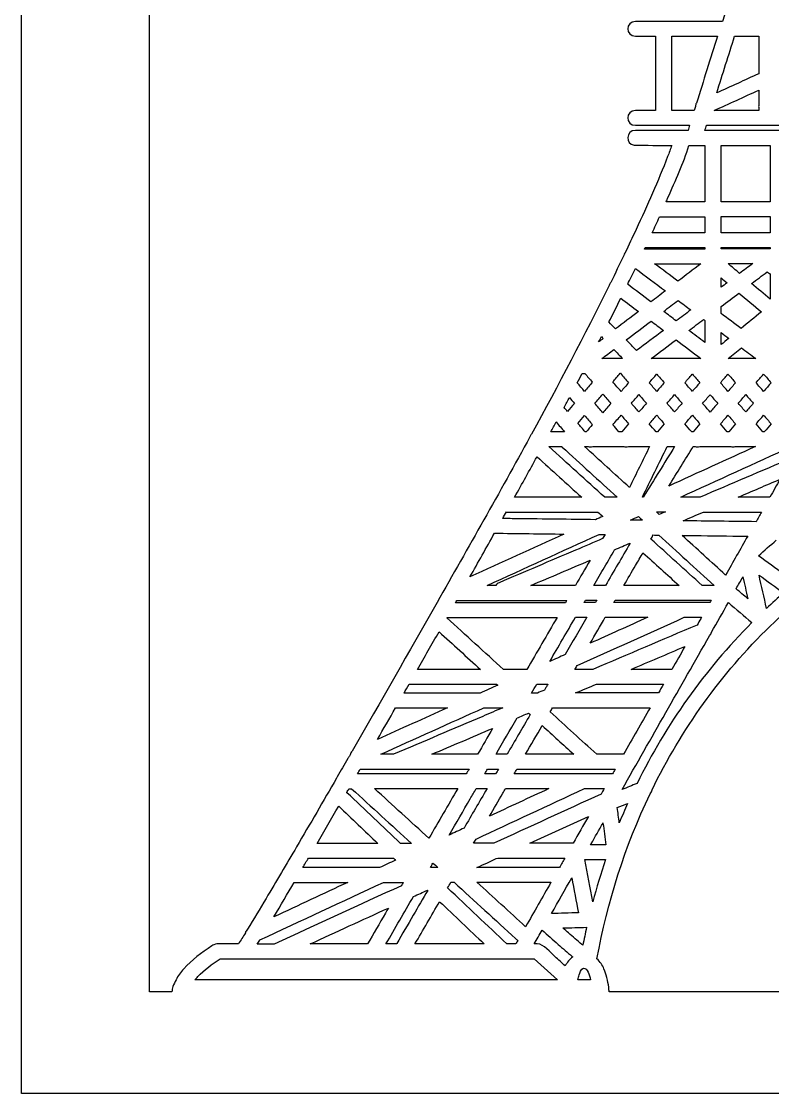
# Model space of a CAD drawing. Extents: x 385.5 to 423.8, y 888.2 to 956.4.
# Drawn here: x 385.51 to 397.37, y 888.18 to 905.11 of the extents above; entities that cross this region are included whole.
import ezdxf

# ---------------------------------------------------------------- set-up
doc = ezdxf.new("R2010")
doc.units = 0
doc.layers.add('Plan_1', color=7, linetype='CONTINUOUS')

msp = doc.modelspace()

# ---------------------------------------------------------------- linework, layer by layer
at = {"layer": 'Plan_1', "color": 7}
for p, q in [((385.51022, 888.181845), (385.51022, 956.445755)), ((387.52896, 889.787515), (387.52896, 954.839255)), ((396.57389, 905.108715), (395.20389, 905.108715)), ((395.20389, 904.875645), (395.51958, 904.875645)), ((395.51958, 904.875645), (395.51958, 903.701695)), ((395.77523, 903.701705), (395.77523, 904.875655)), ((395.77523, 904.875655), (396.49763, 904.875655)), ((396.76669, 904.875405), (397.14737, 904.875405)), ((397.14737, 904.875405), (397.14737, 904.283335)), ((397.14737, 904.875405), (397.14737, 904.875405)), ((397.14737, 904.023685), (397.14737, 903.782765)), ((396.16358, 903.817755), (396.16402, 903.817505)), ((397.14737, 903.752165), (397.14737, 903.702465)), ((395.51958, 903.701695), (395.20389, 903.701695)), ((396.12722, 903.701705), (395.77523, 903.701705)), ((396.44418, 903.702465), (396.44418, 903.702485)), ((396.94591, 903.702465), (396.44418, 903.702465)), ((397.14737, 903.702465), (396.94591, 903.702465)), ((395.20389, 903.468945), (396.05635, 903.468945)), ((396.32261, 903.469735), (396.32267, 903.469735)), ((396.32267, 903.469735), (398.0396, 903.469735)), ((396.03115, 903.388345), (395.2039, 903.388345)), ((396.94586, 903.389135), (396.29741, 903.389135)), ((398.0327, 903.389135), (396.94586, 903.389135)), ((396.04257, 903.150595), (396.04254, 903.150555)), ((396.04254, 903.150555), (396.29535, 903.150555)), ((396.29535, 903.150555), (396.29535, 902.259375)), ((396.55369, 903.152255), (397.32698, 903.152255)), ((396.55369, 903.139655), (396.55369, 903.152255)), ((396.55369, 903.152255), (396.55369, 903.152255)), ((396.55369, 902.261075), (396.55369, 903.139655)), ((397.32698, 903.152255), (397.32698, 902.261075)), ((396.29535, 902.259375), (395.68413, 902.259375)), ((396.89541, 902.261075), (396.55369, 902.261075)), ((397.32698, 902.261075), (396.89541, 902.261075)), ((395.58103, 902.026305), (396.29535, 902.026305)), ((395.58103, 902.026305), (395.58103, 902.026305)), ((396.29535, 902.026305), (396.29535, 901.771735)), ((396.55369, 902.027985), (397.32698, 902.027985)), ((396.55369, 901.773435), (396.55369, 902.027985)), ((396.55369, 902.027985), (396.55369, 902.027985)), ((397.32698, 902.027985), (397.32698, 901.773435)), ((396.29535, 901.771735), (395.46513, 901.771735)), ((396.83557, 901.773435), (396.55369, 901.773435)), ((397.32698, 901.773435), (396.83557, 901.773435)), ((395.35732, 901.539315), (395.35734, 901.539315)), ((395.35734, 901.539315), (396.29535, 901.539315)), ((396.29535, 901.539315), (396.29535, 901.515515)), ((396.55369, 901.541055), (397.32698, 901.541055)), ((396.55369, 901.517255), (396.55369, 901.541055)), ((396.55369, 901.541055), (396.55369, 901.541055)), ((397.32698, 901.541055), (397.32698, 901.517255)), ((395.01746, 901.413425), (395.01789, 901.413985)), ((396.29535, 901.515515), (395.34622, 901.515515)), ((396.96175, 901.517255), (396.55369, 901.517255)), ((397.32698, 901.517255), (396.96175, 901.517255)), ((395.20037, 901.209285), (395.20037, 901.209285)), ((395.50401, 901.283765), (396.23417, 901.283765)), ((395.50401, 901.283765), (395.50401, 901.283765)), ((396.66318, 901.284805), (397.052, 901.284805)), ((396.66318, 901.284805), (396.66318, 901.284805)), ((396.5541, 900.911585), (396.5541, 901.058915)), ((396.5541, 901.058915), (396.5541, 901.058885)), ((396.84605, 901.130825), (396.84605, 901.130825)), ((396.84605, 901.130825), (396.84605, 901.130825)), ((396.84626, 901.130655), (396.84626, 901.130655)), ((397.32658, 901.121505), (397.32657, 901.121465)), ((397.32657, 901.121465), (397.32657, 900.725755)), ((395.87272, 901.007485), (395.87228, 901.007485)), ((394.97025, 900.738335), (394.97025, 900.738335)), ((395.87406, 900.704635), (395.87406, 900.704635)), ((396.83578, 900.821195), (396.83578, 900.821195)), ((396.5541, 900.497425), (396.5541, 900.610735)), ((395.44844, 900.378985), (395.44844, 900.378985)), ((396.29532, 900.388505), (396.29535, 900.388535)), ((396.29535, 900.388535), (396.29535, 900.040435)), ((396.55369, 900.195915), (396.55369, 900.195935)), ((396.55369, 900.006735), (396.55369, 900.195915)), ((394.66419, 900.132405), (394.66419, 900.132405)), ((395.84324, 900.079575), (395.84365, 900.079575)), ((394.86032, 899.929505), (394.86032, 899.929505)), ((394.9985, 899.785925), (394.67297, 899.785925)), ((396.23288, 899.785575), (395.45058, 899.785575)), ((397.04984, 899.786255), (396.66702, 899.786255)), ((396.66702, 899.786255), (396.66704, 899.786255)), ((397.09904, 899.786255), (397.04984, 899.786255)), ((394.3607, 899.551805), (394.36076, 899.551805)), ((394.36076, 899.551805), (394.40176, 899.551805)), ((394.95907, 899.553155), (394.96407, 899.553155)), ((394.96407, 899.553155), (394.96379, 899.553155)), ((395.53396, 899.537835), (395.53696, 899.541835)), ((395.53696, 899.541835), (395.53697, 899.541925)), ((396.09643, 899.537835), (396.09943, 899.541835)), ((396.09943, 899.541835), (396.09944, 899.541925)), ((396.6584, 899.537425), (396.65888, 899.537505)), ((396.65888, 899.537505), (396.66188, 899.541505)), ((397.22089, 899.537505), (397.22389, 899.541505)), ((397.22389, 899.541505), (397.2239, 899.541585)), ((395.98066, 899.404295), (395.98066, 899.404295)), ((395.98066, 899.404295), (395.98066, 899.404295)), ((395.98094, 899.404455), (395.98094, 899.404455)), ((394.15797, 899.171645), (394.158, 899.171725)), ((394.68409, 899.226135), (394.68409, 899.226135)), ((395.25594, 899.216605), (395.25594, 899.216605)), ((395.81885, 899.217325), (395.81885, 899.217325)), ((396.38047, 899.215275), (396.38047, 899.215275)), ((396.9429, 899.216955), (396.9429, 899.216955)), ((394.39796, 898.887555), (394.39794, 898.887555)), ((394.9753, 898.892355), (394.97537, 898.892355)), ((395.53756, 898.892535), (395.53754, 898.892535)), ((396.09999, 898.892535), (396.09998, 898.892535)), ((396.66202, 898.892535), (396.66202, 898.892535)), ((397.22441, 898.892695), (397.22437, 898.892695)), ((393.94879, 898.785175), (393.94882, 898.785175)), ((395.09434, 898.755225), (395.09385, 898.755225)), ((394.07067, 898.629305), (393.86409, 898.629305)), ((394.08397, 898.629305), (394.07067, 898.629305)), ((394.42316, 898.629615), (394.40906, 898.629615)), ((394.98603, 898.631045), (394.93853, 898.631045)), ((395.54853, 898.631375), (395.52713, 898.631375)), ((396.11098, 898.631375), (396.08918, 898.631375)), ((396.67299, 898.631375), (396.65159, 898.631375)), ((397.23546, 898.631375), (397.21326, 898.631375)), ((393.83508, 898.396555), (394.03696, 898.396555)), ((394.04696, 898.386555), (394.04682, 898.386685)), ((394.39884, 898.396555), (394.45574, 898.396555)), ((394.52804, 898.396555), (395.01815, 898.396555)), ((395.01776, 898.396555), (395.01776, 898.396555)), ((395.09085, 898.396555), (395.09086, 898.396555)), ((395.09086, 898.396555), (395.42365, 898.396555)), ((395.70424, 898.398635), (395.70463, 898.398605)), ((395.70463, 898.398605), (395.81967, 898.398605)), ((396.11437, 898.398605), (396.14307, 898.398605)), ((396.21576, 898.398605), (396.70551, 898.398605)), ((396.21577, 898.398605), (396.21576, 898.398605)), ((396.77781, 898.398605), (397.0969, 898.398605)), ((393.64814, 898.235955), (393.64814, 898.235955)), ((393.56, 897.596205), (393.29354, 897.596205)), ((394.35259, 897.596205), (393.56, 897.596205)), ((394.91293, 897.596555), (394.71662, 897.596555)), ((395.32606, 897.598345), (395.31156, 897.598345)), ((395.33206, 897.608845), (395.32606, 897.598345)), ((396.22049, 897.597945), (395.91593, 897.597945)), ((396.22049, 897.597945), (396.22049, 897.597945)), ((396.22067, 897.597705), (396.22067, 897.597705)), ((396.22067, 897.597705), (396.22067, 897.597705)), ((397.32314, 897.597945), (396.82185, 897.597945)), ((396.82185, 897.597945), (396.82185, 897.597945)), ((393.16432, 897.363765), (393.16438, 897.363495)), ((393.16438, 897.363495), (394.60965, 897.363495)), ((395.53177, 897.365875), (395.53182, 897.365875)), ((395.53182, 897.365875), (395.67427, 897.365875)), ((396.2765, 897.363105), (396.92665, 897.363105)), ((396.27652, 897.363105), (396.2765, 897.363105)), ((396.92665, 897.363105), (397.19141, 897.363105)), ((395.2478, 897.292635), (395.24783, 897.293035)), ((392.97659, 897.028655), (392.97659, 897.028675)), ((395.56949, 896.999725), (395.56949, 896.999725)), ((395.93817, 896.993895), (395.93817, 896.994295)), ((394.8731, 896.767325), (394.8731, 896.767325)), ((395.32011, 896.720025), (395.32011, 896.720025)), ((397.14495, 896.670825), (397.14495, 896.670825)), ((395.20321, 896.519645), (395.20321, 896.519645)), ((395.20321, 896.519645), (395.20321, 896.519645)), ((395.20336, 896.519605), (395.20336, 896.519605)), ((396.62468, 896.368125), (396.62427, 896.368125)), ((396.8972, 896.338585), (396.89717, 896.338575)), ((397.15203, 896.367865), (397.15203, 896.367865)), ((392.86029, 896.203835), (392.86025, 896.203825)), ((392.99717, 896.203835), (392.86029, 896.203835)), ((394.25511, 896.203495), (393.55021, 896.203495)), ((393.55021, 896.203495), (393.55021, 896.203495)), ((394.72818, 896.203475), (394.54636, 896.203475)), ((395.88982, 896.203125), (395.01899, 896.203125)), ((392.38081, 895.968355), (392.38123, 895.968355)), ((392.38123, 895.968355), (394.11992, 895.968355)), ((394.41079, 895.971095), (394.41081, 895.971095)), ((394.41081, 895.971095), (394.59217, 895.971095)), ((394.88337, 895.971095), (394.88345, 895.971095)), ((394.88345, 895.971095), (396.14693, 895.971095)), ((396.14693, 895.971095), (396.18713, 895.971095)), ((396.20423, 895.971095), (396.39714, 895.971095)), ((396.97547, 895.993565), (396.97504, 895.993225)), ((392.60662, 895.930955), (392.35981, 895.930955)), ((394.09852, 895.930955), (392.60662, 895.930955)), ((394.57077, 895.933695), (394.38939, 895.933695)), ((396.37614, 895.933695), (394.86157, 895.933695)), ((396.66783, 895.933645), (396.66784, 895.933625)), ((392.22465, 895.692055), (392.22765, 895.698055)), ((392.22765, 895.698055), (392.22808, 895.698195)), ((392.22808, 895.698195), (393.96336, 895.698195)), ((394.25379, 895.700885), (394.25379, 895.700875)), ((394.72599, 895.700925), (395.39622, 895.700925)), ((394.72599, 895.700925), (394.72599, 895.700925)), ((395.97155, 895.700925), (395.99335, 895.700925)), ((395.99335, 895.700925), (396.24402, 895.700925)), ((392.10105, 895.473925), (392.10105, 895.473925)), ((397.33405, 895.567065), (397.33339, 895.567175)), ((394.28145, 894.938075), (394.28158, 894.938025)), ((391.9757, 894.876445), (391.761, 894.876445)), ((392.75677, 894.876445), (391.9757, 894.876445)), ((393.48684, 894.876445), (393.1194, 894.876445)), ((394.53043, 894.879175), (394.24685, 894.879175)), ((394.53092, 894.879175), (394.53043, 894.879175)), ((395.77693, 894.879125), (395.13275, 894.879125)), ((395.13275, 894.879125), (395.13275, 894.879125)), ((391.62883, 894.643705), (391.62883, 894.643675)), ((391.62883, 894.643675), (393.01251, 894.643675)), ((393.64261, 894.645465), (393.64258, 894.645395)), ((393.64258, 894.645395), (393.81968, 894.645395)), ((394.58614, 894.646085), (395.38945, 894.646085)), ((395.38945, 894.646085), (395.64435, 894.646085)), ((391.76271, 894.503875), (391.54883, 894.503875)), ((392.7486, 894.503875), (391.76271, 894.503875)), ((393.65501, 894.505595), (393.56131, 894.505595)), ((395.56475, 894.506215), (394.25719, 894.506215)), ((394.25719, 894.506215), (394.25722, 894.506215)), ((391.41498, 894.270725), (392.23235, 894.270725)), ((391.41498, 894.270725), (391.41498, 894.270725)), ((392.80814, 894.272775), (393.10923, 894.272775)), ((393.89366, 894.273115), (395.1687, 894.273115)), ((393.89369, 894.273095), (393.89366, 894.273115)), ((395.1687, 894.273115), (395.43261, 894.273115)), ((393.33335, 894.111815), (393.33338, 894.111825)), ((393.85576, 894.207625), (393.85576, 894.207625)), ((393.85576, 894.207625), (393.85576, 894.207625)), ((393.85599, 894.207795), (393.85599, 894.207795)), ((392.94708, 893.947475), (392.94708, 893.947475)), ((393.72984, 893.991345), (393.72984, 893.991345)), ((391.25119, 893.538475), (391.18059, 893.538475)), ((391.18059, 893.538475), (391.18063, 893.538465)), ((391.38462, 893.538475), (391.25119, 893.538475)), ((391.38509, 893.538775), (391.38462, 893.538475)), ((392.71013, 893.538465), (391.98683, 893.538465)), ((393.17468, 893.538455), (393.00057, 893.538455)), ((394.22683, 893.538445), (393.46547, 893.538445)), ((395.01513, 893.538815), (394.58954, 893.538815)), ((390.85766, 893.303665), (392.57497, 893.303665)), ((390.85771, 893.303665), (390.85766, 893.303665)), ((392.86584, 893.305365), (393.03906, 893.305365)), ((392.86588, 893.305365), (392.86584, 893.305365)), ((393.33077, 893.303695), (394.52197, 893.303695)), ((393.3308, 893.303695), (393.33077, 893.303695)), ((394.54207, 893.303695), (394.61907, 893.303695)), ((394.61907, 893.303695), (394.88383, 893.303695)), ((391.07366, 893.227465), (390.81361, 893.227465)), ((392.53087, 893.227465), (391.07366, 893.227465)), ((392.99456, 893.229165), (392.82178, 893.229165)), ((394.84023, 893.227495), (393.2863, 893.227495)), ((390.64859, 892.930395), (390.64359, 892.934395)), ((390.67869, 892.994295), (390.6789, 892.994695)), ((390.6789, 892.994695), (390.7221, 892.994695)), ((391.08346, 892.996375), (392.39576, 892.996375)), ((391.08346, 892.996375), (391.08346, 892.996375)), ((392.68742, 892.996375), (392.68745, 892.996375)), ((392.68745, 892.996375), (392.85943, 892.996375)), ((393.15021, 892.996395), (393.15024, 892.996435)), ((393.15024, 892.996435), (393.83333, 892.996435)), ((394.39495, 892.996375), (394.44285, 892.996375)), ((394.44285, 892.996375), (394.70804, 892.996375)), ((390.5172, 892.717365), (390.5172, 892.717365)), ((394.91514, 892.696215), (394.91509, 892.696255)), ((394.68947, 892.453005), (394.68922, 892.452975)), ((390.45172, 892.132075), (390.17542, 892.132075)), ((391.13524, 892.132075), (390.45172, 892.132075)), ((391.66485, 892.132135), (391.49163, 892.132135)), ((392.96594, 892.133755), (392.6477, 892.133755)), ((392.6863, 892.199755), (392.68621, 892.199795)), ((392.96638, 892.133755), (392.96594, 892.133755)), ((394.21746, 892.133815), (393.53435, 892.133815)), ((393.53435, 892.133815), (393.53435, 892.133815)), ((394.73452, 892.108275), (394.49346, 892.108275)), ((390.03941, 891.899365), (391.38205, 891.899365)), ((390.03942, 891.899335), (390.03941, 891.899365)), ((393.02708, 891.900695), (393.80894, 891.900695)), ((393.80894, 891.900695), (394.0857, 891.900695)), ((390.22722, 891.749285), (389.95132, 891.749285)), ((391.16221, 891.749285), (390.22722, 891.749285)), ((392.08355, 891.750685), (391.96465, 891.750685)), ((392.00565, 891.821785), (392.00565, 891.821785)), ((392.69946, 891.750295), (392.69946, 891.750675)), ((394.0002, 891.750295), (392.69946, 891.750295)), ((392.85344, 891.821375), (392.8534, 891.821395)), ((394.40054, 891.875235), (394.72944, 891.875235)), ((394.40054, 891.875235), (394.40054, 891.875235)), ((394.19521, 891.586035), (394.19521, 891.585985)), ((389.81526, 891.516545), (390.66302, 891.516545)), ((389.81526, 891.516545), (389.81526, 891.516545)), ((391.22417, 891.516505), (391.2242, 891.516545)), ((391.2242, 891.516545), (391.53904, 891.516545)), ((391.91839, 891.393015), (391.92239, 891.389015)), ((392.23667, 891.428365), (392.23665, 891.428745)), ((392.28885, 891.517845), (392.33755, 891.517845)), ((392.33755, 891.517845), (392.33759, 891.517895)), ((392.70027, 891.517895), (393.58655, 891.517895)), ((392.70027, 891.517895), (392.70027, 891.517895)), ((393.58655, 891.517895), (393.86755, 891.517895)), ((391.69722, 891.292135), (391.69854, 891.291965)), ((392.11004, 891.211315), (392.11004, 891.211315)), ((391.25503, 891.029335), (391.255, 891.028965)), ((393.87566, 891.023835), (393.87612, 891.024215)), ((393.72767, 890.762975), (393.7277, 890.762475)), ((394.05627, 890.796615), (394.05619, 890.796515)), ((394.14393, 890.717645), (394.14437, 890.718015)), ((388.93508, 890.543215), (388.63997, 890.543215)), ((389.49917, 890.541925), (389.23274, 890.541925)), ((389.27294, 890.606225), (389.27248, 890.606605)), ((390.92263, 890.544035), (390.06672, 890.544035)), ((390.97353, 890.544035), (390.92263, 890.544035)), ((391.42907, 890.544215), (391.26355, 890.544215)), ((391.43307, 890.550215), (391.42907, 890.544215)), ((392.8154, 890.543675), (391.72083, 890.543675)), ((393.19007, 890.543315), (393.17167, 890.543315)), ((393.31323, 890.543315), (393.19007, 890.543315)), ((393.65075, 890.544175), (393.60325, 890.544175)), ((388.64542, 890.309565), (391.04965, 890.309565)), ((391.07705, 890.309565), (392.43681, 890.309565)), ((392.43681, 890.309565), (393.09422, 890.309565)), ((393.13232, 890.309565), (393.38853, 890.309565)), ((393.42103, 890.309565), (393.60244, 890.309565)), ((393.60244, 890.309565), (393.97156, 889.976435)), ((394.20379, 890.346325), (394.21279, 890.339325)), ((394.38289, 890.159455), (394.38293, 890.159215)), ((388.24892, 889.976455), (388.24894, 889.976465)), ((393.97156, 889.976435), (388.24892, 889.976455)), ((394.29399, 889.976465), (394.29399, 889.978465)), ((394.49455, 889.976465), (394.29399, 889.976465)), ((387.88608, 889.787515), (387.52896, 889.787515)), ((387.88508, 889.789515), (387.88608, 889.787515)), ((414.55628, 889.787865), (394.78423, 889.787865)), ((423.77414, 888.181845), (385.51022, 888.181845))]:
    msp.add_line(p, q, dxfattribs=at)
for points in [[(397.15475, 906.846475), (396.99266, 906.341525), (396.73431, 905.614345), (396.57389, 905.108715)], [(395.20389, 905.108715), (395.03749, 905.108715), (395.03749, 904.875645), (395.20389, 904.875645)], [(396.49763, 904.875655), (396.38601, 904.523135), (396.27477, 904.170275), (396.16358, 903.817755)], [(396.48355, 903.979825), (396.57765, 904.278235), (396.67217, 904.576985), (396.76669, 904.875405)], [(397.14737, 904.283335), (396.92626, 904.182285), (396.7051, 904.080875), (396.48355, 903.979825)], [(396.44418, 903.702485), (396.6786, 903.809655), (396.91295, 903.916505), (397.14737, 904.023685)], [(396.14862, 903.768105), (396.14162, 903.745605), (396.13452, 903.723805), (396.12722, 903.701705)], [(396.16402, 903.817505), (396.15332, 903.802205), (396.14862, 903.785205), (396.14862, 903.768105)], [(397.14737, 903.782765), (397.14537, 903.772565), (397.14537, 903.761965), (397.14737, 903.752165)], [(395.20389, 903.701695), (395.03749, 903.701695), (395.03749, 903.468945), (395.20389, 903.468945)], [(396.05635, 903.468945), (396.04835, 903.442045), (396.03925, 903.415145), (396.03115, 903.388345)], [(396.29741, 903.389135), (396.30541, 903.416035), (396.31411, 903.442935), (396.32261, 903.469735)], [(395.2039, 903.388345), (395.0452, 903.388345), (395.03794, 903.172945), (395.1829, 903.153895)], [(395.1829, 903.153895), (395.38009, 903.152895), (395.57684, 903.151895), (395.77403, 903.150895)], [(395.77403, 903.150895), (395.75353, 903.092395), (395.73133, 903.034545), (395.70943, 902.977365)], [(395.71493, 902.328475), (395.8317, 902.595275), (395.96218, 902.870525), (396.04257, 903.150595)], [(395.70943, 902.977365), (395.56143, 902.586725), (395.38865, 902.203895), (395.21159, 901.823805)], [(395.68413, 902.259375), (395.69443, 902.282475), (395.70473, 902.305275), (395.71493, 902.328475)], [(395.46513, 901.771735), (395.50403, 901.856435), (395.54303, 901.941185), (395.58103, 902.026305)], [(395.21159, 901.823805), (395.15349, 901.699945), (395.09528, 901.575745), (395.03626, 901.452225)], [(395.34622, 901.515515), (395.34922, 901.523515), (395.35322, 901.531515), (395.35732, 901.539315)], [(395.01789, 901.413985), (394.94989, 901.271735), (394.88103, 901.129865), (394.81086, 900.988305)], [(395.03626, 901.452225), (395.02726, 901.440325), (395.02086, 901.427025), (395.01746, 901.413425)], [(395.07891, 900.958505), (395.11991, 901.042205), (395.16011, 901.125235), (395.20037, 901.209285)], [(395.20037, 901.209285), (395.35775, 901.090835), (395.5156, 900.972435), (395.67342, 900.854375)], [(395.87228, 901.007485), (395.74956, 901.099385), (395.62676, 901.191565), (395.50401, 901.283765)], [(396.23417, 901.283765), (396.11355, 901.191565), (395.99289, 901.099335), (395.87272, 901.007485)], [(396.84626, 901.130655), (396.78556, 901.181755), (396.72477, 901.233415), (396.66318, 901.284805)], [(397.052, 901.284805), (396.9836, 901.233505), (396.91486, 901.182175), (396.84626, 901.130655)], [(396.5541, 901.058885), (396.5849, 901.032985), (396.6161, 901.006785), (396.6465, 900.980985)], [(397.03529, 900.971105), (397.11699, 901.032005), (397.19823, 901.092925), (397.27998, 901.153805)], [(397.27998, 901.153805), (397.29538, 901.142905), (397.31068, 901.132405), (397.32658, 901.121505)], [(394.78736, 900.940705), (394.39684, 900.149535), (393.98408, 899.366905), (393.55895, 898.590095)], [(394.81086, 900.988305), (394.79896, 900.974005), (394.79026, 900.957305), (394.78736, 900.940705)], [(395.44677, 900.680835), (395.324, 900.773335), (395.20163, 900.865915), (395.07891, 900.958505)], [(395.67342, 900.854375), (395.59772, 900.796475), (395.52245, 900.738705), (395.44677, 900.680835)], [(396.6465, 900.980985), (396.6157, 900.957885), (396.5845, 900.934785), (396.5541, 900.911585)], [(397.32657, 900.725755), (397.22947, 900.807455), (397.13239, 900.889425), (397.03529, 900.971105)], [(394.7821, 900.364055), (394.8453, 900.488455), (394.90814, 900.613235), (394.97025, 900.738335)], [(394.97025, 900.738335), (395.06265, 900.668235), (395.15544, 900.598465), (395.24783, 900.528725)], [(395.64692, 900.530775), (395.72222, 900.588975), (395.79833, 900.647115), (395.87406, 900.704635)], [(395.87406, 900.704635), (395.94116, 900.654335), (396.00832, 900.603905), (396.0755, 900.553555)], [(396.5541, 900.610735), (396.6478, 900.680835), (396.74231, 900.751295), (396.83578, 900.821195)], [(396.83578, 900.821195), (396.95376, 900.721895), (397.07172, 900.622615), (397.18973, 900.523285)], [(395.24783, 900.528725), (395.12807, 900.436825), (395.00787, 900.345325), (394.88813, 900.253455)], [(395.84455, 900.381385), (395.77865, 900.431085), (395.71238, 900.481085), (395.64692, 900.530775)], [(396.0755, 900.553555), (395.9985, 900.496055), (395.92193, 900.438885), (395.84455, 900.381385)], [(397.18973, 900.523285), (397.08236, 900.435885), (396.97503, 900.349075), (396.86809, 900.261955)], [(394.88813, 900.253455), (394.85303, 900.290555), (394.81763, 900.327255), (394.7821, 900.364055)], [(395.05666, 900.079575), (395.18714, 900.179275), (395.31753, 900.279325), (395.44844, 900.378985)], [(395.44844, 900.378985), (395.51344, 900.329685), (395.57892, 900.280285), (395.64393, 900.231005)], [(396.04514, 900.229585), (396.12214, 900.287485), (396.19953, 900.344935), (396.27652, 900.402805)], [(396.27652, 900.402805), (396.28252, 900.397805), (396.28942, 900.392805), (396.29532, 900.388505)], [(396.86809, 900.261955), (396.76332, 900.340155), (396.65896, 900.418825), (396.5541, 900.497425)], [(395.64393, 900.231005), (395.5019, 900.124825), (395.3595, 900.018675), (395.21747, 899.912155)], [(396.29535, 900.040435), (396.21195, 900.103735), (396.12852, 900.166675), (396.04514, 900.229585)], [(396.55369, 900.195935), (396.59389, 900.165935), (396.63459, 900.135335), (396.67474, 900.105035)], [(394.62079, 900.048605), (394.63539, 900.076505), (394.64939, 900.104405), (394.66419, 900.132405)], [(394.69179, 900.103405), (394.66789, 900.085305), (394.64429, 900.066905), (394.62079, 900.048605)], [(394.66419, 900.132405), (394.67319, 900.122405), (394.68249, 900.112805), (394.69179, 900.103405)], [(395.21747, 899.912155), (395.16407, 899.967955), (395.11009, 900.023735), (395.05666, 900.079575)], [(395.45058, 899.785575), (395.58147, 899.883575), (395.7123, 899.981575), (395.84324, 900.079575)], [(395.84365, 900.079575), (395.97371, 899.981575), (396.10328, 899.883555), (396.23288, 899.785575)], [(396.67474, 900.105035), (396.63454, 900.072335), (396.59394, 900.039335), (396.55369, 900.006735)], [(394.67297, 899.785925), (394.73547, 899.833925), (394.79786, 899.881525), (394.86032, 899.929505)], [(394.86032, 899.929505), (394.90652, 899.881505), (394.95232, 899.833905), (394.9985, 899.785925)], [(396.66704, 899.786255), (396.73634, 899.842455), (396.80521, 899.898555), (396.87448, 899.955045)], [(396.87448, 899.955045), (396.94928, 899.898545), (397.02419, 899.842725), (397.09904, 899.786255)], [(394.2829, 899.405175), (394.309, 899.454175), (394.3351, 899.502775), (394.3607, 899.551805)], [(394.40176, 899.551805), (394.44156, 899.505905), (394.48096, 899.460305), (394.52072, 899.414325)], [(394.84446, 899.417385), (394.88256, 899.462685), (394.92056, 899.507885), (394.95907, 899.553155)], [(394.96379, 899.553155), (395.00699, 899.503455), (395.05019, 899.453755), (395.09343, 899.403755)], [(395.41888, 899.404455), (395.45738, 899.449055), (395.49548, 899.493255), (395.53396, 899.537835)], [(395.53697, 899.541925), (395.57677, 899.496325), (395.61617, 899.450425), (395.65619, 899.404295)], [(395.98094, 899.404455), (396.01944, 899.449055), (396.05794, 899.493255), (396.09643, 899.537835)], [(396.09944, 899.541925), (396.13924, 899.496325), (396.17894, 899.450425), (396.21836, 899.404455)], [(396.54335, 899.404045), (396.58185, 899.448645), (396.62035, 899.492845), (396.6584, 899.537425)], [(396.66188, 899.541505), (396.70168, 899.495905), (396.74098, 899.450005), (396.78079, 899.404045)], [(397.1054, 899.404125), (397.1439, 899.448725), (397.1824, 899.492925), (397.22089, 899.537505)], [(397.2239, 899.541585), (397.2637, 899.495985), (397.3035, 899.450085), (397.34312, 899.403945)], [(394.39795, 899.268705), (394.35945, 899.314305), (394.32095, 899.359605), (394.2829, 899.405175)], [(394.52072, 899.414325), (394.47962, 899.365625), (394.43902, 899.317325), (394.39795, 899.268705)], [(394.97494, 899.266985), (394.93124, 899.316985), (394.88764, 899.367355), (394.84446, 899.417385)], [(395.09343, 899.403755), (395.05373, 899.358555), (395.01393, 899.312755), (394.97494, 899.266985)], [(395.53738, 899.267655), (395.49808, 899.313255), (395.45828, 899.359155), (395.41888, 899.404455)], [(395.65619, 899.404295), (395.61689, 899.359095), (395.57709, 899.313195), (395.53738, 899.267655)], [(396.09944, 899.267655), (396.05974, 899.313155), (396.02044, 899.359055), (395.98094, 899.404455)], [(396.21836, 899.404455), (396.17856, 899.359155), (396.13876, 899.313255), (396.09944, 899.267655)], [(396.66188, 899.267225), (396.62248, 899.312825), (396.58268, 899.358725), (396.54335, 899.404045)], [(396.78079, 899.404045), (396.74139, 899.358745), (396.70169, 899.312845), (396.66188, 899.267225)], [(397.22437, 899.267305), (397.18457, 899.312905), (397.14517, 899.358805), (397.1054, 899.404125)], [(397.34312, 899.403945), (397.30342, 899.358745), (397.26402, 899.312845), (397.22437, 899.267305)], [(394.07407, 899.015795), (394.10187, 899.067895), (394.13017, 899.119925), (394.15797, 899.171645)], [(394.158, 899.171725), (394.1841, 899.140425), (394.2106, 899.109125), (394.2371, 899.078125)], [(394.55918, 899.078125), (394.60068, 899.127525), (394.64258, 899.176825), (394.68409, 899.226135)], [(394.68409, 899.226135), (394.72679, 899.176835), (394.76959, 899.127435), (394.8124, 899.078125)], [(395.13747, 899.079505), (395.17677, 899.125105), (395.21657, 899.170705), (395.25594, 899.216605)], [(395.25594, 899.216605), (395.29574, 899.171005), (395.33504, 899.125405), (395.37485, 899.079505)], [(395.69991, 899.080175), (395.73971, 899.125775), (395.77911, 899.171375), (395.81885, 899.217325)], [(395.81885, 899.217325), (395.85825, 899.171725), (395.89795, 899.126125), (395.93735, 899.080175)], [(396.26198, 899.078125), (396.30128, 899.123725), (396.34108, 899.169325), (396.38047, 899.215275)], [(396.38047, 899.215275), (396.42027, 899.169675), (396.45957, 899.124075), (396.49939, 899.078125)], [(396.82399, 899.079825), (396.86379, 899.125425), (396.90309, 899.171025), (396.9429, 899.216955)], [(396.9429, 899.216955), (396.9823, 899.171355), (397.022, 899.125755), (397.0614, 899.079825)], [(394.13017, 898.951195), (394.11137, 898.972995), (394.09257, 898.993995), (394.07407, 899.015795)], [(394.2371, 899.078125), (394.2016, 899.035925), (394.1657, 898.993725), (394.13017, 898.951195)], [(394.68409, 898.930125), (394.64259, 898.979525), (394.60069, 899.028825), (394.55918, 899.078125)], [(394.8124, 899.078125), (394.7701, 899.029125), (394.7268, 898.979425), (394.68409, 898.930125)], [(395.25594, 898.942685), (395.21654, 898.988285), (395.17674, 899.033885), (395.13747, 899.079505)], [(395.37485, 899.079505), (395.33505, 899.033905), (395.29575, 898.988305), (395.25594, 898.942685)], [(395.81885, 898.943405), (395.77905, 898.989005), (395.73975, 899.034605), (395.69991, 899.080175)], [(395.93735, 899.080175), (395.89795, 899.034575), (395.85825, 898.988975), (395.81885, 898.943405)], [(396.38047, 898.941335), (396.34107, 898.986935), (396.30127, 899.032535), (396.26198, 899.078125)], [(396.49939, 899.078125), (396.45959, 899.032525), (396.42029, 898.986925), (396.38047, 898.941335)], [(396.9429, 898.943035), (396.9031, 898.988635), (396.8638, 899.034235), (396.82399, 899.079825)], [(397.0614, 899.079825), (397.022, 899.034225), (396.9823, 898.988625), (396.9429, 898.943035)], [(394.29316, 898.763375), (394.32826, 898.804575), (394.36286, 898.846075), (394.39796, 898.887555)], [(394.39794, 898.887555), (394.43894, 898.838855), (394.47964, 898.790555), (394.52066, 898.742255)], [(394.84483, 898.741605), (394.88803, 898.792005), (394.93173, 898.841995), (394.9753, 898.892355)], [(394.97537, 898.892355), (395.01477, 898.846755), (395.05457, 898.800855), (395.09434, 898.755225)], [(395.41934, 898.755555), (395.45864, 898.801155), (395.49854, 898.846755), (395.53756, 898.892535)], [(395.53754, 898.892535), (395.57724, 898.846935), (395.61704, 898.801135), (395.65632, 898.755555)], [(395.98139, 898.755555), (396.02119, 898.801155), (396.06049, 898.846755), (396.09999, 898.892535)], [(396.09998, 898.892535), (396.13928, 898.847035), (396.17908, 898.801135), (396.21879, 898.755555)], [(396.5438, 898.755555), (396.5832, 898.801155), (396.6229, 898.846755), (396.66202, 898.892535)], [(396.66202, 898.892535), (396.70172, 898.847035), (396.74152, 898.801135), (396.78078, 898.755555)], [(397.10544, 898.755555), (397.14524, 898.801155), (397.18464, 898.846755), (397.22441, 898.892695)], [(397.22437, 898.892695), (397.26457, 898.846395), (397.30477, 898.799795), (397.34451, 898.753545)], [(393.86409, 898.629305), (393.89269, 898.681005), (393.92049, 898.733105), (393.94879, 898.785175)], [(393.94882, 898.785175), (393.99412, 898.733075), (394.03862, 898.681375), (394.08397, 898.629305)], [(394.40906, 898.629615), (394.37016, 898.674215), (394.33206, 898.718415), (394.29316, 898.763375)], [(394.52066, 898.742255), (394.48816, 898.704855), (394.45566, 898.667055), (394.42316, 898.629615)], [(394.93853, 898.631045), (394.90733, 898.668145), (394.87613, 898.704545), (394.84483, 898.741605)], [(395.09385, 898.755225), (395.05745, 898.714025), (395.02205, 898.672225), (394.98603, 898.631045)], [(395.52713, 898.631375), (395.49083, 898.672575), (395.45533, 898.714375), (395.41934, 898.755555)], [(395.65632, 898.755555), (395.62042, 898.714355), (395.58452, 898.672555), (395.54853, 898.631375)], [(396.08918, 898.631375), (396.05328, 898.672575), (396.01738, 898.714375), (395.98139, 898.755555)], [(396.21879, 898.755555), (396.18249, 898.714355), (396.14649, 898.672555), (396.11098, 898.631375)], [(396.65159, 898.631375), (396.61519, 898.672575), (396.57929, 898.714375), (396.5438, 898.755555)], [(396.78078, 898.755555), (396.74488, 898.714355), (396.70898, 898.672555), (396.67299, 898.631375)], [(397.21326, 898.631375), (397.17736, 898.672575), (397.14146, 898.714375), (397.10544, 898.755555)], [(397.34451, 898.753545), (397.30821, 898.712745), (397.27181, 898.671845), (397.23546, 898.631375)], [(393.53675, 898.549195), (393.05686, 897.672995), (392.56239, 896.802575), (392.06921, 895.933845)], [(393.55895, 898.590095), (393.54865, 898.577795), (393.54105, 898.564195), (393.53675, 898.549195)], [(394.71662, 897.596555), (394.42276, 897.863335), (394.12893, 898.130085), (393.83508, 898.396555)], [(394.03696, 898.396555), (394.03996, 898.393555), (394.04296, 898.389555), (394.04696, 898.386555)], [(394.04682, 898.386685), (394.3355, 898.123285), (394.62423, 897.859955), (394.91293, 897.596555)], [(395.10713, 897.750375), (394.87104, 897.965775), (394.63491, 898.181155), (394.39884, 898.396555)], [(394.45574, 898.396555), (394.47884, 898.388555), (394.50404, 898.387555), (394.52804, 898.396555)], [(395.01815, 898.396555), (395.04125, 898.388555), (395.06645, 898.387555), (395.09085, 898.396555)], [(395.42365, 898.396555), (395.31802, 898.181155), (395.21276, 897.965775), (395.10713, 897.750375)], [(395.31156, 897.598345), (395.44247, 897.865125), (395.57333, 898.131875), (395.70424, 898.398635)], [(395.81967, 898.398605), (395.65717, 898.135225), (395.49464, 897.871855), (395.33206, 897.608845)], [(397.0969, 898.398605), (396.64051, 898.190375), (396.18456, 897.982125), (395.72856, 897.773875)], [(395.72856, 897.773875), (395.85729, 897.982125), (395.98565, 898.190375), (396.11437, 898.398605)], [(395.91593, 897.597945), (396.50019, 897.864705), (397.08406, 898.131475), (397.66831, 898.397945)], [(396.14307, 898.398605), (396.16657, 898.390605), (396.19137, 898.389605), (396.21577, 898.398605)], [(396.70551, 898.398605), (396.72861, 898.390605), (396.75381, 898.389605), (396.77781, 898.398605)], [(393.29354, 897.596205), (393.41245, 897.809255), (393.53049, 898.022235), (393.64814, 898.235955)], [(393.64814, 898.235955), (393.88297, 898.022585), (394.11781, 897.809575), (394.35259, 897.596205)], [(397.67599, 898.218275), (397.19102, 898.011415), (396.70603, 897.804885), (396.22049, 897.597945)], [(396.82185, 897.597945), (397.04255, 897.691845), (397.26286, 897.786125), (397.48353, 897.880025)], [(397.48353, 897.880025), (397.43013, 897.786125), (397.3766, 897.691875), (397.32314, 897.597945)], [(393.10662, 897.260295), (393.12582, 897.294695), (393.14552, 897.329095), (393.16432, 897.363765)], [(394.60965, 897.363495), (394.63445, 897.340695), (394.65975, 897.317895), (394.68535, 897.295095)], [(395.57717, 897.324375), (395.56217, 897.338375), (395.54727, 897.352275), (395.53177, 897.365875)], [(395.67427, 897.365875), (395.64177, 897.351875), (395.60967, 897.338275), (395.57717, 897.324375)], [(395.95308, 897.225125), (396.06076, 897.271025), (396.16842, 897.317225), (396.27652, 897.363105)], [(397.19141, 897.363105), (397.16271, 897.312805), (397.13361, 897.261725), (397.10501, 897.211025)], [(393.344, 897.257295), (393.2649, 897.258295), (393.18526, 897.259295), (393.10662, 897.260295)], [(394.56986, 897.242395), (394.16137, 897.247395), (393.75247, 897.252395), (393.344, 897.257295)], [(394.68535, 897.295095), (394.64635, 897.277395), (394.60835, 897.259995), (394.56986, 897.242395)], [(395.12505, 897.236535), (395.16615, 897.254935), (395.20675, 897.273935), (395.2478, 897.292635)], [(395.31153, 897.234535), (395.24953, 897.235535), (395.18749, 897.235535), (395.12505, 897.236535)], [(395.24783, 897.293035), (395.26923, 897.273335), (395.29063, 897.253935), (395.31153, 897.234535)], [(397.10501, 897.211025), (396.7209, 897.215025), (396.33685, 897.220025), (395.95308, 897.225125)], [(392.58903, 896.337555), (392.71868, 896.567925), (392.84825, 896.797975), (392.97659, 897.028655)], [(394.07283, 897.015375), (393.57838, 896.789425), (393.0835, 896.563485), (392.58903, 896.337555)], [(392.86025, 896.203825), (393.44966, 896.472975), (394.03866, 896.742145), (394.62806, 897.010955)], [(392.97659, 897.028675), (393.34185, 897.024675), (393.70757, 897.019675), (394.07283, 897.015375)], [(394.62806, 897.010955), (394.65926, 897.010575), (394.69096, 897.010255), (394.72216, 897.009955)], [(394.72216, 897.009955), (394.70926, 896.987855), (394.69646, 896.966055), (394.68376, 896.943455)], [(395.44589, 896.936425), (395.45189, 896.946625), (395.45789, 896.956525), (395.46339, 896.966725)], [(395.46339, 896.966725), (395.47039, 896.978325), (395.47449, 896.989525), (395.47669, 897.000725)], [(395.47669, 897.000725), (395.50789, 897.000065), (395.53869, 897.000065), (395.56949, 896.999725)], [(395.56949, 896.999725), (395.86036, 896.734305), (396.15076, 896.468905), (396.44207, 896.203825)], [(395.93817, 896.994295), (396.20466, 896.991295), (396.47073, 896.988295), (396.73718, 896.984295)], [(396.62427, 896.368125), (396.39582, 896.576705), (396.16704, 896.785275), (395.93817, 896.993895)], [(396.97331, 896.981295), (396.85695, 896.777105), (396.74107, 896.572295), (396.62468, 896.368125)], [(396.73718, 896.984295), (396.81588, 896.983295), (396.895, 896.982295), (396.97331, 896.981295)], [(394.68376, 896.943455), (394.54188, 896.883255), (394.39957, 896.822445), (394.25769, 896.761895)], [(395.11774, 896.871815), (394.98771, 896.648925), (394.85811, 896.426395), (394.72818, 896.203475)], [(394.8731, 896.767325), (394.9548, 896.802425), (395.03604, 896.837125), (395.11774, 896.871815)], [(396.25304, 896.203845), (395.98411, 896.448025), (395.71526, 896.692245), (395.44589, 896.936425)], [(397.14495, 896.670825), (397.23595, 896.755525), (397.32919, 896.838465), (397.4241, 896.919405)], [(394.25769, 896.761895), (393.85561, 896.590435), (393.45353, 896.419245), (393.05147, 896.247435)], [(394.7153, 896.494775), (394.7679, 896.585975), (394.82052, 896.676495), (394.8731, 896.767325)], [(395.20336, 896.519605), (395.24226, 896.586305), (395.28126, 896.653325), (395.32011, 896.720025)], [(395.32011, 896.720025), (395.50999, 896.547825), (395.69991, 896.375675), (395.88982, 896.203125)], [(397.54817, 896.377685), (397.41388, 896.475285), (397.27952, 896.573025), (397.14495, 896.670825)], [(393.55021, 896.203495), (393.86245, 896.336545), (394.17469, 896.469595), (394.48649, 896.602995)], [(394.48649, 896.602995), (394.40949, 896.469595), (394.33207, 896.336895), (394.25511, 896.203495)], [(394.54636, 896.203475), (394.60286, 896.300475), (394.65888, 896.397775), (394.7153, 896.494775)], [(395.01899, 896.203125), (395.08059, 896.308875), (395.14161, 896.414265), (395.20336, 896.519605)], [(396.79067, 896.151085), (396.82617, 896.213385), (396.86167, 896.275965), (396.8972, 896.338585)], [(396.89717, 896.338575), (396.92327, 896.223575), (396.94887, 896.108575), (396.97547, 895.993565)], [(397.15203, 896.367865), (397.28166, 896.273665), (397.41126, 896.179695), (397.54085, 896.085425)], [(397.27095, 895.842475), (397.23115, 896.017695), (397.19185, 896.192605), (397.15203, 896.367865)], [(393.05147, 896.247435), (393.02497, 896.236535), (393.00787, 896.221235), (392.99717, 896.203835)], [(396.44207, 896.203825), (396.37917, 896.203825), (396.31631, 896.203825), (396.25304, 896.203845)], [(396.97504, 895.993225), (396.91344, 896.046025), (396.85185, 896.098355), (396.79067, 896.151085)], [(392.35981, 895.930955), (392.36681, 895.943155), (392.37391, 895.955755), (392.38081, 895.968355)], [(394.11992, 895.968355), (394.11292, 895.955755), (394.10532, 895.943555), (394.09852, 895.930955)], [(394.38939, 895.933695), (394.39639, 895.945995), (394.40399, 895.958495), (394.41079, 895.971095)], [(394.59217, 895.971095), (394.58517, 895.958495), (394.57757, 895.946295), (394.57077, 895.933695)], [(394.86157, 895.933695), (394.86857, 895.945995), (394.87617, 895.958495), (394.88337, 895.971095)], [(396.18713, 895.971095), (396.19313, 895.970755), (396.19863, 895.970755), (396.20423, 895.971095)], [(396.39714, 895.971095), (396.39014, 895.958495), (396.38304, 895.946295), (396.37614, 895.933695)], [(397.54085, 896.085425), (397.44935, 896.006125), (397.35906, 895.925145), (397.27095, 895.842475)], [(397.33339, 895.567175), (397.48008, 895.709425), (397.63193, 895.846245), (397.78849, 895.977915)], [(392.06921, 895.933845), (391.62482, 895.151545), (391.18041, 894.369595), (390.73131, 893.589345)], [(396.4014, 895.464425), (396.4903, 895.620945), (396.57892, 895.777125), (396.66783, 895.933645)], [(396.66784, 895.933625), (396.79103, 895.827825), (396.91468, 895.722325), (397.03827, 895.616525)], [(393.1194, 894.876445), (392.82127, 895.148645), (392.52273, 895.420215), (392.22465, 895.692055)], [(393.96336, 895.698195), (393.80462, 895.424255), (393.64554, 895.149975), (393.48684, 894.876445)], [(393.84916, 895.003005), (393.98432, 895.235735), (394.11907, 895.468185), (394.25379, 895.700885)], [(394.43463, 895.700765), (394.32048, 895.504455), (394.20629, 895.308545), (394.09167, 895.112235)], [(394.25379, 895.700875), (394.31409, 895.700875), (394.3744, 895.700875), (394.43463, 895.700765)], [(394.28158, 894.938025), (394.8449, 895.192545), (395.40822, 895.446375), (395.97155, 895.700925)], [(395.39622, 895.700925), (395.09336, 895.564125), (394.79016, 895.427325), (394.48688, 895.290875)], [(394.48688, 895.290875), (394.56638, 895.427675), (394.64642, 895.564125), (394.72599, 895.700925)], [(397.03827, 895.616525), (396.2893, 894.865505), (395.68367, 894.004295), (395.22728, 893.078395)], [(396.23202, 895.679525), (396.21322, 895.645825), (396.19432, 895.612825), (396.17552, 895.579475)], [(396.24402, 895.700925), (396.24002, 895.693925), (396.23602, 895.686625), (396.23202, 895.679525)], [(391.761, 894.876445), (391.87479, 895.075475), (391.98811, 895.274895), (392.10105, 895.473925)], [(392.10105, 895.473925), (392.31962, 895.274895), (392.5382, 895.075475), (392.75677, 894.876445)], [(396.17552, 895.579475), (395.62718, 895.346045), (395.07926, 895.112625), (394.53092, 894.879175)], [(395.46358, 892.977605), (395.92511, 893.923225), (396.54488, 894.802485), (397.33405, 895.567065)], [(396.3702, 895.409325), (396.3886, 895.425325), (396.3988, 895.444425), (396.4014, 895.464425)], [(394.9899, 892.981495), (395.45014, 893.790995), (395.90995, 894.600155), (396.3702, 895.409325)], [(394.09167, 895.112235), (394.01127, 895.075835), (393.93043, 895.039435), (393.84916, 895.003005)], [(395.13275, 894.879125), (395.41592, 894.999575), (395.6995, 895.120395), (395.9827, 895.241505)], [(395.9827, 895.241505), (395.9142, 895.120725), (395.84579, 894.999905), (395.77693, 894.879125)], [(394.24685, 894.879175), (394.25845, 894.898875), (394.26995, 894.918675), (394.28145, 894.938075)], [(391.54883, 894.503875), (391.57583, 894.550475), (391.60233, 894.597075), (391.62883, 894.643705)], [(393.02791, 894.629775), (392.93471, 894.587575), (392.84146, 894.545675), (392.7486, 894.503875)], [(393.01251, 894.643675), (393.01751, 894.638675), (393.02281, 894.634675), (393.02791, 894.629775)], [(393.56131, 894.505595), (393.58871, 894.552195), (393.61561, 894.598795), (393.64261, 894.645465)], [(393.78888, 894.592695), (393.78088, 894.579395), (393.77308, 894.566095), (393.76578, 894.552895)], [(393.81968, 894.645395), (393.80938, 894.627695), (393.79908, 894.609995), (393.78888, 894.592695)], [(394.25722, 894.506215), (394.36714, 894.552815), (394.47663, 894.599415), (394.58614, 894.646085)], [(395.64435, 894.646085), (395.61785, 894.599485), (395.59135, 894.552885), (395.56475, 894.506215)], [(393.76578, 894.552895), (393.72898, 894.536895), (393.69178, 894.521195), (393.65501, 894.505595)], [(392.23235, 894.270725), (391.86452, 894.105005), (391.49666, 893.938965), (391.1288, 893.772555)], [(391.1288, 893.772555), (391.2247, 893.938255), (391.31958, 894.104675), (391.41498, 894.270725)], [(391.18063, 893.538465), (391.72295, 893.783095), (392.26575, 894.027795), (392.80814, 894.272775)], [(393.10923, 894.272775), (393.00319, 894.227475), (392.89623, 894.182275), (392.79019, 894.136975)], [(393.85599, 894.207795), (393.86839, 894.229895), (393.88129, 894.251395), (393.89369, 894.273095)], [(395.43261, 894.273115), (395.29361, 894.028465), (395.15459, 893.783465), (395.01513, 893.538815)], [(392.79019, 894.136975), (392.3218, 893.937555), (391.85342, 893.738195), (391.38509, 893.538775)], [(393.00057, 893.538455), (393.11178, 893.729705), (393.22255, 893.920955), (393.33335, 894.111815)], [(393.53992, 894.164925), (393.41804, 893.955965), (393.29615, 893.747405), (393.17468, 893.538455)], [(393.33338, 894.111825), (393.39368, 894.137725), (393.45399, 894.162825), (393.51342, 894.188725)], [(393.51342, 894.188725), (393.52242, 894.180725), (393.53092, 894.172725), (393.53992, 894.164925)], [(394.58954, 893.538815), (394.34497, 893.761655), (394.10033, 893.984775), (393.85599, 894.207795)], [(391.98683, 893.538465), (392.3071, 893.674545), (392.62691, 893.810955), (392.94708, 893.947475)], [(392.94708, 893.947475), (392.86798, 893.811025), (392.78888, 893.674545), (392.71013, 893.538465)], [(393.46547, 893.538445), (393.55357, 893.689525), (393.64173, 893.840625), (393.72984, 893.991345)], [(393.72984, 893.991345), (393.8958, 893.840255), (394.06132, 893.689195), (394.22683, 893.538445)], [(390.73131, 893.589345), (390.71161, 893.572645), (390.70091, 893.552245), (390.69791, 893.531145)], [(390.66271, 893.471245), (390.60711, 893.374645), (390.55109, 893.278295), (390.49547, 893.181695)], [(390.67391, 893.489645), (390.66991, 893.483645), (390.66591, 893.477445), (390.66271, 893.471245)], [(390.69791, 893.531145), (390.68991, 893.517145), (390.68211, 893.503545), (390.67391, 893.489645)], [(390.81361, 893.227465), (390.82811, 893.252965), (390.84311, 893.278465), (390.85771, 893.303665)], [(392.57497, 893.303665), (392.56037, 893.278165), (392.54547, 893.252965), (392.53087, 893.227465)], [(392.82178, 893.229165), (392.83638, 893.254665), (392.85128, 893.280265), (392.86588, 893.305365)], [(393.03906, 893.305365), (393.02446, 893.279865), (393.00956, 893.254665), (392.99456, 893.229165)], [(393.2863, 893.227495), (393.3013, 893.252995), (393.3158, 893.278495), (393.3308, 893.303695)], [(394.52197, 893.303695), (394.52897, 893.303315), (394.53567, 893.303315), (394.54207, 893.303695)], [(394.88383, 893.303695), (394.86933, 893.278195), (394.85513, 893.252995), (394.84023, 893.227495)], [(390.48397, 893.161295), (390.27524, 892.800265), (390.06564, 892.440285), (389.85305, 892.077845)], [(390.49547, 893.181695), (390.49147, 893.175695), (390.48747, 893.168695), (390.48397, 893.161295)], [(395.22728, 893.078395), (395.14818, 893.046095), (395.06905, 893.013695), (394.9899, 892.981495)], [(390.64359, 892.934395), (390.65559, 892.954495), (390.66709, 892.974195), (390.67869, 892.994295)], [(391.49163, 892.132135), (391.2106, 892.398565), (390.92957, 892.664295), (390.64859, 892.930395)], [(390.7221, 892.994695), (391.03653, 892.707165), (391.35045, 892.419645), (391.66485, 892.132135)], [(391.94107, 892.212395), (391.65533, 892.473745), (391.36964, 892.735065), (391.08346, 892.996375)], [(392.39576, 892.996375), (392.24391, 892.735065), (392.09248, 892.473745), (391.94107, 892.212395)], [(392.85943, 892.996375), (392.73794, 892.788515), (392.61689, 892.580925), (392.49585, 892.372675)], [(392.59382, 892.835445), (392.62502, 892.888845), (392.65622, 892.942605), (392.68742, 892.996375)], [(392.68621, 892.199795), (393.25592, 892.465565), (393.82566, 892.730645), (394.39495, 892.996375)], [(393.83333, 892.996435), (393.52068, 892.850785), (393.208, 892.704795), (392.89532, 892.559145)], [(392.89532, 892.559145), (392.96592, 892.680635), (393.03695, 892.802095), (393.10791, 892.923595)], [(394.65934, 892.910275), (394.09519, 892.651675), (393.53058, 892.392705), (392.96638, 892.133755)], [(393.10791, 892.923595), (393.12201, 892.947795), (393.13621, 892.972295), (393.15021, 892.996395)], [(394.5945, 890.308145), (394.7579, 891.204105), (395.0342, 892.083385), (395.43198, 892.913305)], [(394.70804, 892.996375), (394.69174, 892.967775), (394.67554, 892.938875), (394.65934, 892.910275)], [(395.43198, 892.913305), (395.45338, 892.931705), (395.46278, 892.954105), (395.46358, 892.977605)], [(392.2623, 892.263775), (392.37266, 892.454345), (392.48341, 892.644875), (392.59382, 892.835445)], [(394.91509, 892.696255), (394.96989, 892.718755), (395.02417, 892.741155), (395.07847, 892.763255)], [(395.07847, 892.763255), (395.03317, 892.661855), (394.98867, 892.559415), (394.94674, 892.456655)], [(390.17542, 892.132075), (390.28959, 892.327075), (390.40338, 892.522025), (390.5172, 892.717365)], [(390.5172, 892.717365), (390.72335, 892.522395), (390.92952, 892.327075), (391.13524, 892.132075)], [(393.53435, 892.133815), (393.84229, 892.275365), (394.15028, 892.416595), (394.45822, 892.557465)], [(394.45822, 892.557465), (394.37822, 892.416245), (394.2978, 892.275035), (394.21746, 892.133815)], [(394.94674, 892.456655), (394.93604, 892.536655), (394.92574, 892.616605), (394.91514, 892.696215)], [(394.50346, 892.125675), (394.56546, 892.234555), (394.62749, 892.343805), (394.68947, 892.453005)], [(394.68922, 892.452975), (394.70422, 892.337975), (394.71912, 892.223275), (394.73452, 892.108275)], [(392.49585, 892.372675), (392.41805, 892.336575), (392.34016, 892.300175), (392.2623, 892.263775)], [(389.85305, 892.077845), (389.69307, 891.805635), (389.53268, 891.533415), (389.37097, 891.261865)], [(392.6477, 892.133755), (392.6606, 892.155855), (392.6734, 892.177655), (392.6863, 892.199755)], [(394.49346, 892.108275), (394.49646, 892.114275), (394.50046, 892.119675), (394.50346, 892.125675)], [(389.95132, 891.749285), (389.98082, 891.799185), (390.00982, 891.849455), (390.03942, 891.899335)], [(391.38205, 891.899365), (391.39315, 891.888465), (391.40425, 891.877965), (391.41585, 891.867365)], [(392.8534, 891.821395), (392.9112, 891.847995), (392.96892, 891.874195), (393.02708, 891.900695)], [(394.0857, 891.900695), (394.0571, 891.850695), (394.0288, 891.800325), (394.0002, 891.750295)], [(391.41585, 891.867365), (391.33115, 891.827865), (391.24691, 891.788365), (391.16221, 891.749285)], [(391.96465, 891.750685), (391.97825, 891.774485), (391.99205, 891.797985), (392.00565, 891.821785)], [(392.00565, 891.821785), (392.03175, 891.797985), (392.05735, 891.774485), (392.08355, 891.750685)], [(392.69946, 891.750675), (392.75086, 891.774475), (392.80212, 891.797975), (392.85344, 891.821375)], [(394.52924, 891.207935), (394.48644, 891.430485), (394.44324, 891.652665), (394.40054, 891.875235)], [(394.72944, 891.875235), (394.65454, 891.655065), (394.58825, 891.432495), (394.52924, 891.207935)], [(393.87612, 891.024215), (393.98265, 891.211385), (394.08913, 891.398865), (394.19521, 891.586035)], [(394.19521, 891.585985), (394.23071, 891.402915), (394.26621, 891.219835), (394.30125, 891.036435)], [(389.27248, 890.606605), (389.92304, 890.910125), (390.5736, 891.213285), (391.22417, 891.516505)], [(390.66302, 891.516545), (390.27379, 891.334825), (389.88458, 891.153475), (389.49491, 890.971745)], [(389.49491, 890.971745), (389.60267, 891.152815), (389.70876, 891.334825), (389.81526, 891.516545)], [(391.50864, 891.463745), (390.83843, 891.156475), (390.16897, 890.849215), (389.49917, 890.541925)], [(391.53904, 891.516545), (391.52874, 891.498845), (391.51894, 891.481145), (391.50864, 891.463745)], [(391.92239, 891.389015), (391.84589, 891.258325), (391.76966, 891.127665), (391.69352, 890.996665)], [(391.69854, 891.291965), (391.77164, 891.325665), (391.84523, 891.359365), (391.91839, 891.393015)], [(392.23665, 891.428745), (392.25375, 891.458345), (392.27175, 891.488245), (392.28885, 891.517845)], [(393.17167, 890.543315), (392.85989, 890.838335), (392.5485, 891.133385), (392.23667, 891.428365)], [(392.33759, 891.517895), (392.66219, 891.221165), (392.98601, 890.924775), (393.31023, 890.628415)], [(393.46851, 890.815585), (393.21228, 891.049675), (392.95653, 891.283795), (392.70027, 891.517895)], [(393.86755, 891.517895), (393.73455, 891.283795), (393.60151, 891.049675), (393.46851, 890.815585)], [(389.37097, 891.261865), (389.27437, 891.099565), (389.17805, 890.936915), (389.07969, 890.775285)], [(391.26355, 890.544215), (391.40811, 890.793595), (391.55269, 891.043045), (391.69722, 891.292135)], [(391.72083, 890.543675), (391.85046, 890.766225), (391.98047, 890.988745), (392.11004, 891.211315)], [(392.11004, 891.211315), (392.34488, 890.988745), (392.58056, 890.766225), (392.8154, 890.543675)], [(390.06672, 890.544035), (390.47866, 890.732895), (390.89008, 890.921745), (391.30203, 891.110635)], [(391.30203, 891.110635), (391.28623, 891.083435), (391.27083, 891.056535), (391.25503, 891.029335)], [(394.30125, 891.036435), (394.15924, 891.032435), (394.0177, 891.028435), (393.87566, 891.023835)], [(391.255, 891.028965), (391.1613, 890.867315), (391.06721, 890.705315), (390.97353, 890.544035)], [(391.69352, 890.996665), (391.60672, 890.847965), (391.51989, 890.699265), (391.43307, 890.550215)], [(389.04459, 890.717085), (389.00869, 890.658885), (388.97229, 890.601065), (388.93508, 890.543215)], [(389.07969, 890.775285), (389.05869, 890.758885), (389.04799, 890.738585), (389.04459, 890.717085)], [(393.60325, 890.544175), (393.64475, 890.616975), (393.68615, 890.690165), (393.72767, 890.762975)], [(393.7277, 890.762475), (393.8115, 890.686975), (393.8958, 890.611395), (393.98049, 890.536895)], [(394.05619, 890.796515), (394.1811, 890.799515), (394.30637, 890.803515), (394.43087, 890.807415)], [(394.14437, 890.718015), (394.11487, 890.743915), (394.08577, 890.770415), (394.05627, 890.796615)], [(394.35567, 890.535595), (394.28387, 890.595095), (394.21404, 890.656365), (394.14393, 890.717645)], [(394.43087, 890.807415), (394.40987, 890.712415), (394.38977, 890.617865), (394.37147, 890.522595)], [(388.54677, 890.532315), (388.53477, 890.527315), (388.52457, 890.520415), (388.51597, 890.512615)], [(388.63997, 890.543215), (388.61217, 890.552215), (388.58017, 890.550215), (388.54677, 890.532315)], [(389.23274, 890.541925), (389.24644, 890.563425), (389.25964, 890.585125), (389.27294, 890.606225)], [(393.31023, 890.628415), (393.32133, 890.617915), (393.33293, 890.607615), (393.34403, 890.597115)], [(393.34403, 890.597115), (393.33373, 890.579115), (393.32343, 890.561015), (393.31323, 890.543315)], [(393.92833, 890.345465), (393.86153, 890.405665), (393.75638, 890.544175), (393.65075, 890.544175)], [(393.98049, 890.536895), (394.05409, 890.472895), (394.12808, 890.408925), (394.20379, 890.346325)], [(394.37147, 890.522595), (394.36647, 890.526595), (394.36077, 890.531595), (394.35567, 890.535595)], [(388.51597, 890.512615), (388.35472, 890.407475), (388.19816, 890.289375), (388.07073, 890.151595)], [(388.29424, 890.028165), (388.39691, 890.133305), (388.51968, 890.226535), (388.64542, 890.309565)], [(391.04965, 890.309565), (391.05965, 890.308565), (391.06805, 890.308565), (391.07705, 890.309565)], [(393.09422, 890.309565), (393.10702, 890.307565), (393.11982, 890.307565), (393.13232, 890.309565)], [(393.38853, 890.309565), (393.39963, 890.308565), (393.41033, 890.308565), (393.42103, 890.309565)], [(394.09388, 890.196095), (394.03868, 890.245795), (393.98354, 890.295795), (393.92833, 890.345465)], [(394.21279, 890.339325), (394.15979, 890.302225), (394.12129, 890.252225), (394.09388, 890.196095)], [(394.70483, 890.148565), (394.68133, 890.206765), (394.64283, 890.263565), (394.5945, 890.308145)], [(388.07073, 890.151595), (388.02203, 890.098795), (387.98173, 890.039985), (387.94968, 889.977345)], [(388.24894, 889.976465), (388.26304, 889.994465), (388.27804, 890.011865), (388.29424, 890.028165)], [(394.29399, 889.978465), (394.29899, 890.004365), (394.30559, 890.029865), (394.31359, 890.054965)], [(394.31359, 890.054965), (394.32159, 890.082565), (394.34309, 890.156365), (394.38289, 890.159455)], [(394.38293, 890.159215), (394.44153, 890.163215), (394.47493, 890.057465), (394.49455, 889.976465)], [(394.74973, 890.012435), (394.73653, 890.062435), (394.72063, 890.105335), (394.70483, 890.148565)], [(387.90218, 889.870515), (387.89318, 889.842915), (387.88888, 889.816115), (387.88508, 889.789515)], [(387.94968, 889.977345), (387.93168, 889.941245), (387.91378, 889.905145), (387.90218, 889.870515)], [(394.77923, 889.863365), (394.77323, 889.905265), (394.76293, 889.962465), (394.74973, 890.012435)], [(394.78423, 889.787865), (394.78423, 889.808965), (394.78323, 889.831765), (394.77923, 889.863365)]]:
    msp.add_open_spline(points, degree=3, dxfattribs=at)

doc.saveas('drawing.dxf')
